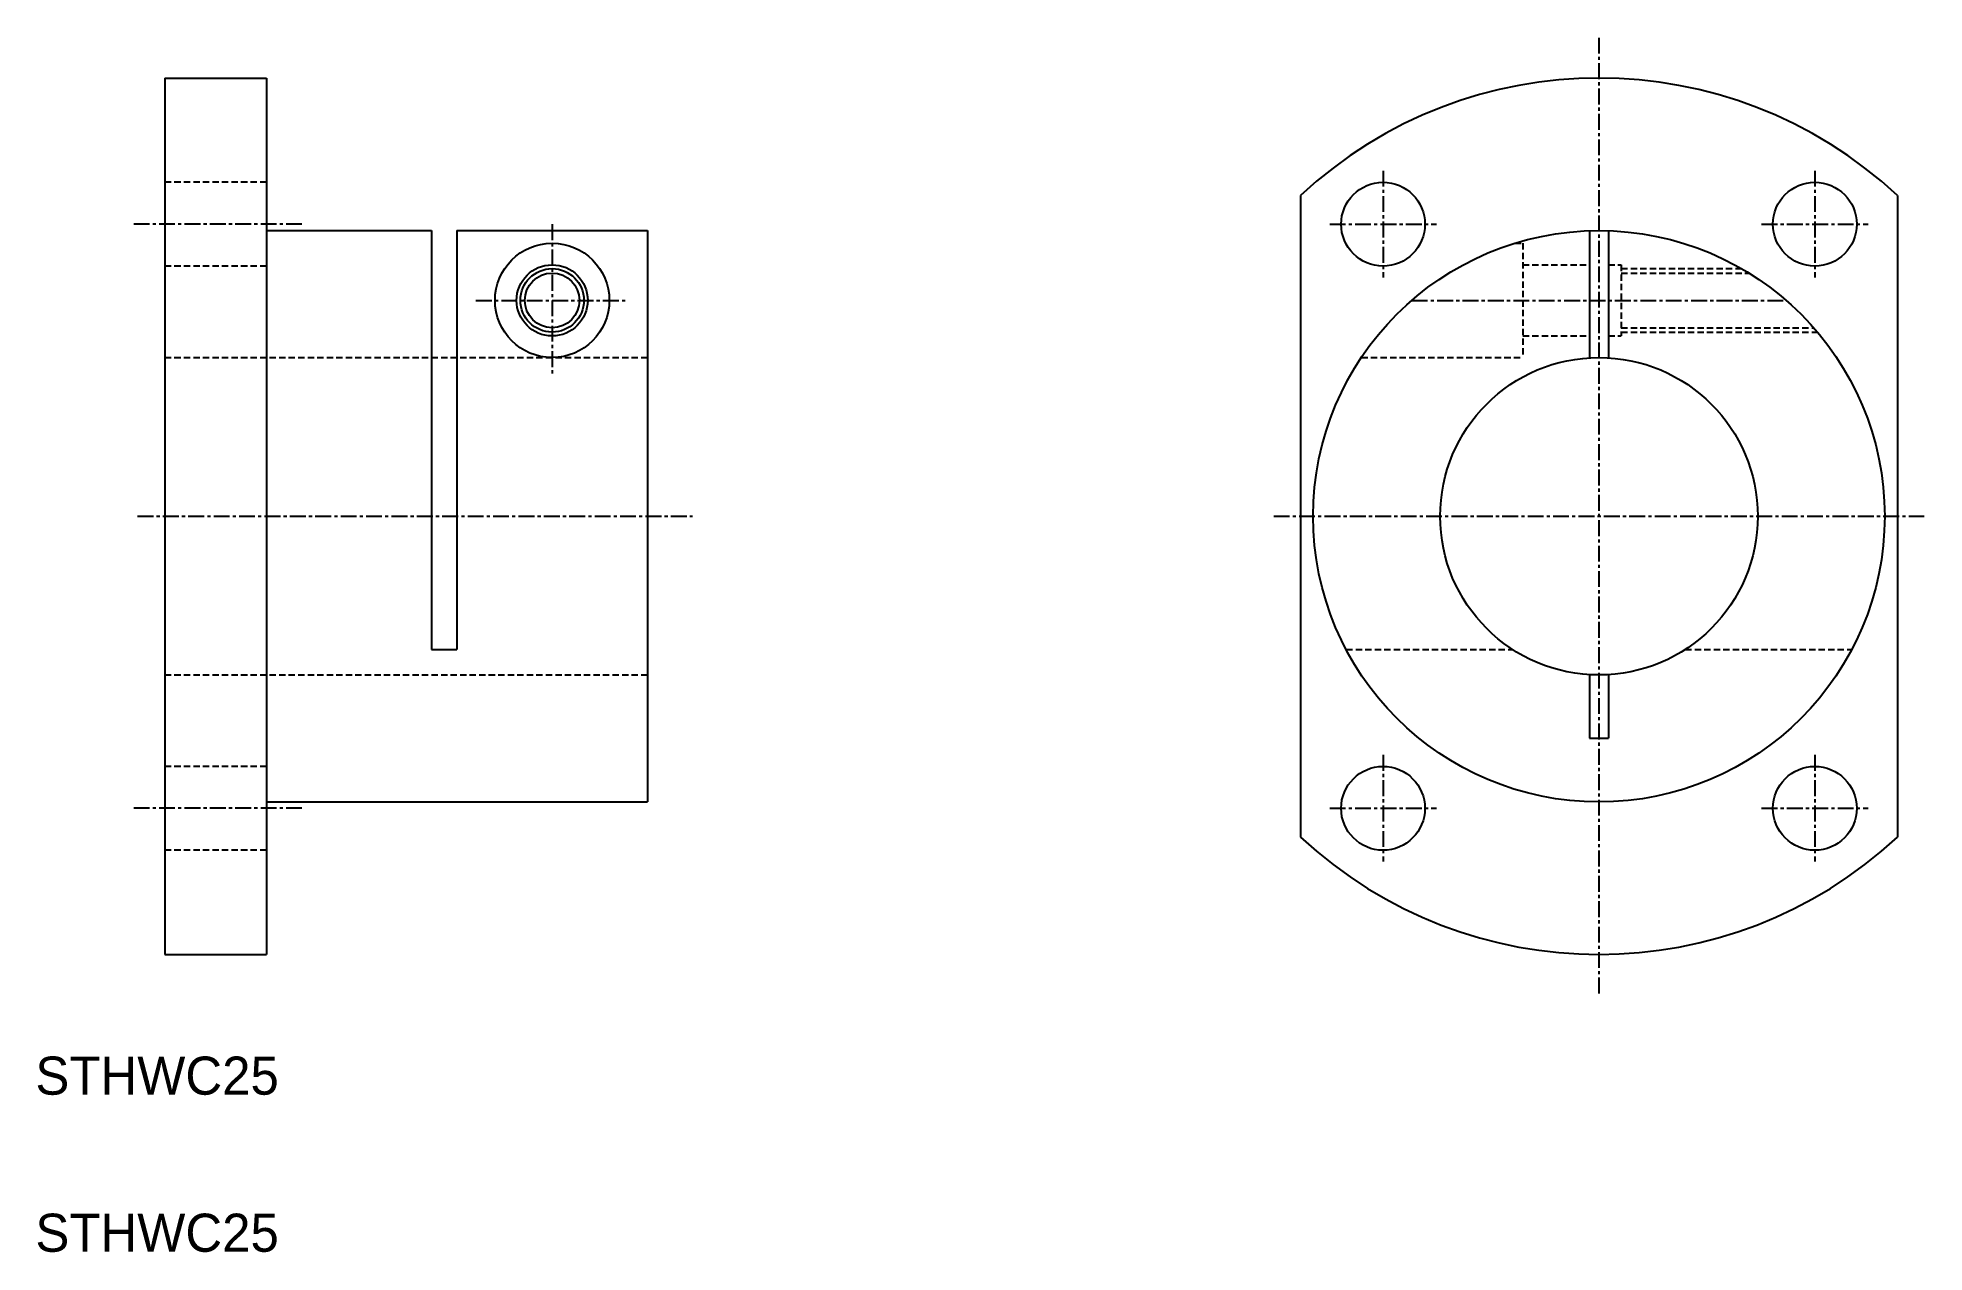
# Model space of a CAD drawing. Extents: x -28 to 120, y -110 to -14.
import ezdxf

# ---------------------------------------------------------------- set-up
doc = ezdxf.new("R2010")
doc.units = 0
doc.linetypes.add('CENTER', pattern=[2, 1.25, -0.25, 0.25, -0.25])
doc.linetypes.add('DASHED', pattern=[0.75, 0.5, -0.25])
doc.layers.get('0').update_dxf_attribs({"linetype": 'CONTINUOUS'})
doc.layers.add('CENTER', color=1, linetype='CENTER')

msp = doc.modelspace()

# ---------------------------------------------------------------- linework, layer by layer
for p, q in [((-18.19, -17.51), (-18.19, -86.51)), ((-18.19, -17.51), (-10.19, -17.51)), ((-10.19, -17.51), (-10.19, -86.51)), ((71.23, -26.75), (71.23, -77.27)), ((118.23, -26.75), (118.23, -77.27)), ((-10.19, -29.51), (2.81, -29.51)), ((2.81, -29.51), (2.81, -62.51)), ((4.81, -29.51), (4.81, -62.51)), ((4.81, -29.51), (19.81, -29.51)), ((19.81, -29.51), (19.81, -74.51)), ((93.98, -29.53), (93.98, -39.55)), ((95.48, -29.53), (95.48, -39.55)), ((2.81, -62.51), (4.81, -62.51)), ((93.98, -64.47), (93.98, -69.48)), ((94.73, -64.51), (94.73, -64.51)), ((95.48, -64.47), (95.48, -69.48)), ((93.98, -69.48), (95.48, -69.48)), ((-10.19, -74.51), (19.81, -74.51)), ((-18.19, -86.51), (-10.19, -86.51)), ((-14.19, -86.51), (-10.19, -86.51))]:
    msp.add_line(p, q)
at = {"color": 3, "linetype": 'DASHED'}
for p, q in [((-10.19, -25.71), (-18.19, -25.71)), ((88.1, -30.51), (88.73, -30.51)), ((88.73, -30.51), (88.73, -39.51)), ((-10.19, -32.31), (-18.19, -32.31)), ((88.73, -32.21), (93.98, -32.21)), ((95.48, -32.21), (96.48, -32.21)), ((96.48, -32.21), (96.48, -37.81)), ((96.48, -32.51), (106.04, -32.51)), ((96.48, -32.86), (106.55, -32.86)), ((88.73, -37.81), (93.98, -37.81)), ((95.48, -37.81), (96.48, -37.81)), ((96.48, -37.16), (111.64, -37.16)), ((96.48, -37.51), (111.94, -37.51)), ((-18.19, -39.51), (19.81, -39.51)), ((76.03, -39.51), (88.73, -39.51)), ((74.83, -62.51), (87.95, -62.51)), ((101.52, -62.51), (114.63, -62.51)), ((-18.19, -64.51), (19.81, -64.51)), ((-10.19, -71.71), (-18.19, -71.71)), ((-10.19, -78.31), (-18.19, -78.31))]:
    msp.add_line(p, q, dxfattribs=at)
for centre, radius in [((77.73, -29.01), 3.3), ((111.73, -29.01), 3.3), ((94.73, -52.01), 22.5), ((12.31, -35.01), 4.5), ((12.31, -35.01), 2.8), ((12.31, -35.01), 2.15), ((94.73, -52.01), 12.5), ((77.73, -75.01), 3.3), ((111.73, -75.01), 3.3)]:
    msp.add_circle(centre, radius)
at = {"color": 3, "linetype": 'CONTINUOUS'}
msp.add_circle((12.31, -35.01), 2.5, dxfattribs=at)
for start, end in [(47.0657, 132.9343), (227.0657, 312.9343)]:
    msp.add_arc((94.73, -52.01), 34.5, start, end)
at = {"layer": 'CENTER'}
for p, q in [((94.73, -14.33), (94.73, -89.69)), ((77.73, -24.8), (77.73, -33.21)), ((111.73, -24.8), (111.73, -33.21)), ((-7.39, -29.01), (-20.66, -29.01)), ((12.31, -29.01), (12.31, -41.01)), ((73.53, -29.01), (81.94, -29.01)), ((107.53, -29.01), (115.94, -29.01)), ((6.31, -35.01), (18.31, -35.01)), ((79.99, -35.01), (109.47, -35.01)), ((-20.34, -52.01), (23.35, -52.01)), ((69.12, -52.01), (120.35, -52.01)), ((77.73, -70.8), (77.73, -79.21)), ((111.73, -70.8), (111.73, -79.21)), ((-7.39, -75.01), (-20.66, -75.01)), ((73.53, -75.01), (81.94, -75.01)), ((107.53, -75.01), (115.94, -75.01))]:
    msp.add_line(p, q, dxfattribs=at)

# ---------------------------------------------------------------- texts
at = {"color": 7, "linetype": 'CONTINUOUS'}
for p in [(-28.38, -97.56), (-28.38, -109.93)]:
    msp.add_text('STHWC25', height=3, dxfattribs=at).set_placement(p)

doc.saveas('drawing.dxf')
